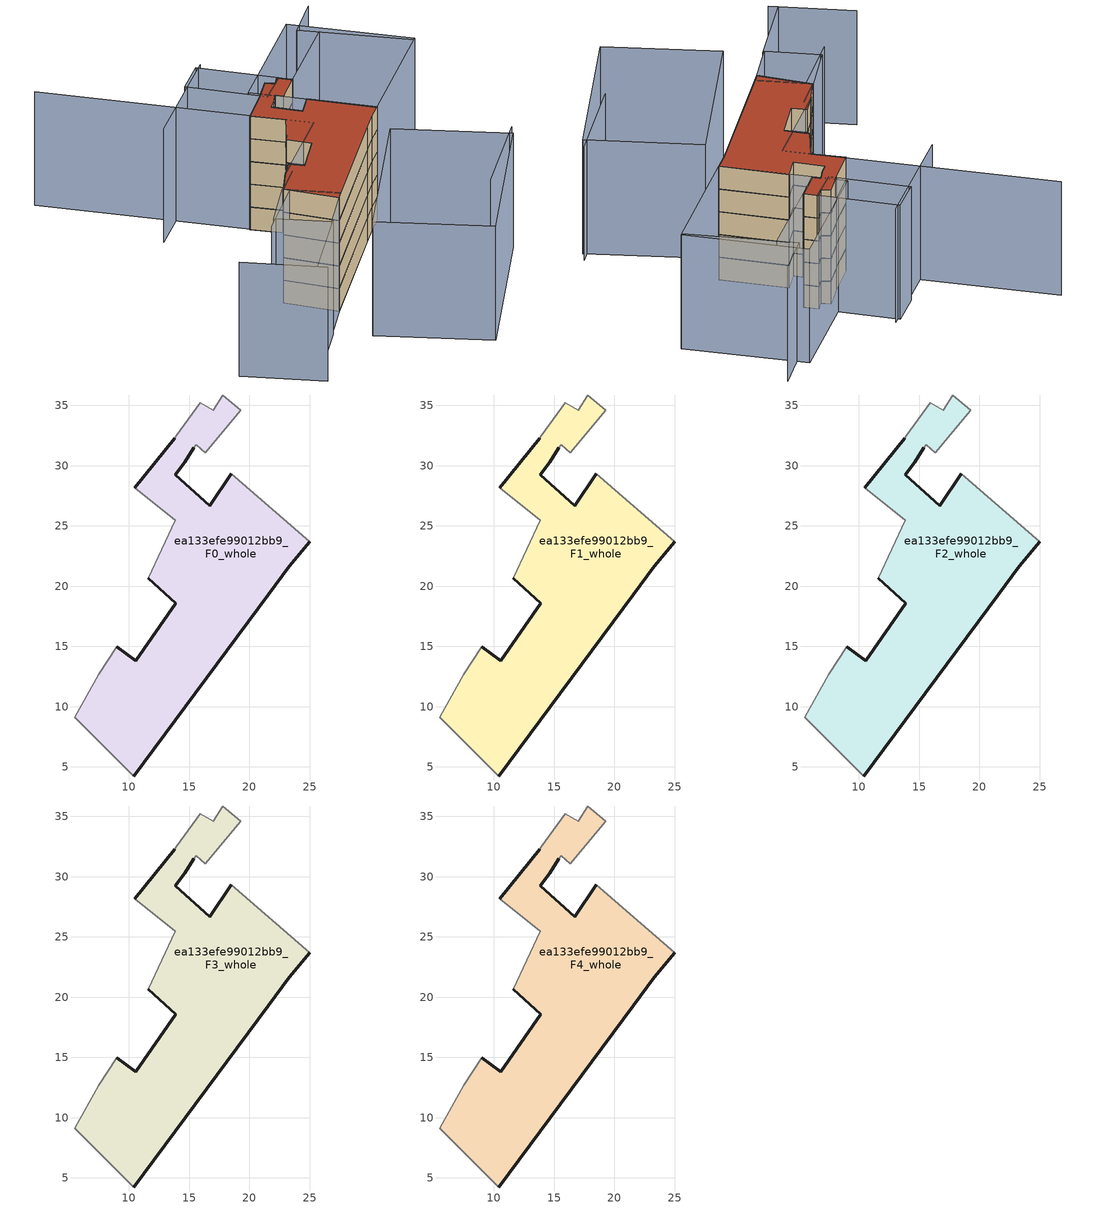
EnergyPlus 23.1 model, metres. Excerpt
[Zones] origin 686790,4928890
ea133efe99012bb9_F0_whole
 floor ground (EU_floor_Construction): 10.41,4.25 21.55,19.28 23.3,21.63 25.03,23.68 18.51,29.32 16.7,26.67 13.84,29.24 14.66,30.29 15.4,31.46 15.58,31.75 16.34,31.07 19.28,34.59 17.8,35.86 17.01,34.58 15.92,35.24 13.94,32.46 13.79,32.28 10.51,28.17 13.87,25.46 11.6,20.64 13.9,18.6 10.59,13.79 9,14.99 7.52,12.68 5.5,9.14 z0
 wall outside (EU_wall_Construction): 9,14.99 10.59,13.79 13.9,18.6 11.6,20.64 / 10.51,28.17 13.79,32.28 / 15.4,31.46 14.66,30.29 13.84,29.24 16.7,26.67 18.51,29.32 / 25.03,23.68 23.3,21.63 21.55,19.28 10.41,4.25 z0:3
 wall adiabatic (EU_wall_Construction): 11.6,20.64 13.87,25.46 10.51,28.17 / 13.79,32.28 13.94,32.46 15.92,35.24 17.01,34.58 17.8,35.86 19.28,34.59 16.34,31.07 15.58,31.75 15.4,31.46 / 18.51,29.32 25.03,23.68 / 10.41,4.25 5.5,9.14 7.52,12.68 9,14.99 z0:3
ea133efe99012bb9_F1_whole
 floor to ea133efe99012bb9_F0_whole (EU_floor_Construction): 10.41,4.25 21.55,19.28 23.3,21.63 25.02,23.68 18.51,29.32 16.7,26.67 13.84,29.24 14.66,30.29 15.4,31.46 15.58,31.75 16.34,31.07 19.28,34.59 17.8,35.86 17,34.58 15.92,35.24 13.94,32.46 13.79,32.28 10.51,28.17 13.87,25.46 11.6,20.64 13.9,18.6 10.59,13.79 9,14.99 7.52,12.68 5.5,9.14 z3
 wall outside (EU_wall_Construction): 9,14.99 10.59,13.79 13.9,18.6 11.6,20.64 / 10.51,28.17 13.79,32.28 / 15.4,31.46 14.66,30.29 13.84,29.24 16.7,26.67 18.51,29.32 / 25.03,23.68 23.3,21.63 21.55,19.28 10.41,4.25 z3:6
 wall adiabatic (EU_wall_Construction): 11.6,20.64 13.87,25.46 10.51,28.17 / 13.79,32.28 13.94,32.46 15.92,35.24 17.01,34.58 17.8,35.86 19.28,34.59 16.34,31.07 15.58,31.75 15.4,31.46 / 18.51,29.32 25.03,23.68 / 10.41,4.25 5.5,9.14 7.52,12.68 9,14.99 z3:6
ea133efe99012bb9_F2_whole
 floor to ea133efe99012bb9_F1_whole (EU_floor_Construction): 10.41,4.25 21.55,19.28 23.3,21.63 25.02,23.68 18.51,29.32 16.7,26.67 13.84,29.24 14.66,30.29 15.4,31.46 15.58,31.75 16.34,31.07 19.28,34.59 17.8,35.86 17,34.58 15.92,35.24 13.94,32.46 13.79,32.28 10.51,28.17 13.87,25.46 11.6,20.64 13.9,18.6 10.59,13.79 9,14.99 7.52,12.68 5.5,9.14 z6
 wall outside (EU_wall_Construction): 9,14.99 10.59,13.79 13.9,18.6 11.6,20.64 / 10.51,28.17 13.79,32.28 / 15.4,31.46 14.66,30.29 13.84,29.24 16.7,26.67 18.51,29.32 / 25.03,23.68 23.3,21.63 21.55,19.28 10.41,4.25 z6:9
 wall adiabatic (EU_wall_Construction): 11.6,20.64 13.87,25.46 10.51,28.17 / 13.79,32.28 13.94,32.46 15.92,35.24 17.01,34.58 17.8,35.86 19.28,34.59 16.34,31.07 15.58,31.75 15.4,31.46 / 18.51,29.32 25.03,23.68 / 10.41,4.25 5.5,9.14 7.52,12.68 9,14.99 z6:9
ea133efe99012bb9_F3_whole
 floor to ea133efe99012bb9_F2_whole (EU_floor_Construction): 10.41,4.25 21.55,19.28 23.3,21.63 25.02,23.68 18.51,29.32 16.7,26.67 13.84,29.24 14.66,30.29 15.4,31.46 15.58,31.75 16.34,31.07 19.28,34.59 17.8,35.86 17,34.58 15.92,35.24 13.94,32.46 13.79,32.28 10.51,28.17 13.87,25.46 11.6,20.64 13.9,18.6 10.59,13.79 9,14.99 7.52,12.68 5.5,9.14 z9
 wall outside (EU_wall_Construction): 9,14.99 10.59,13.79 13.9,18.6 11.6,20.64 / 10.51,28.17 13.79,32.28 / 15.4,31.46 14.66,30.29 13.84,29.24 16.7,26.67 18.51,29.32 / 25.03,23.68 23.3,21.63 21.55,19.28 10.41,4.25 z9:12
 wall adiabatic (EU_wall_Construction): 11.6,20.64 13.87,25.46 10.51,28.17 / 13.79,32.28 13.94,32.46 15.92,35.24 17.01,34.58 17.8,35.86 19.28,34.59 16.34,31.07 15.58,31.75 15.4,31.46 / 18.51,29.32 25.03,23.68 / 10.41,4.25 5.5,9.14 7.52,12.68 9,14.99 z9:12
ea133efe99012bb9_F4_whole
 floor to ea133efe99012bb9_F3_whole (EU_floor_Construction): 10.41,4.25 21.55,19.28 23.3,21.63 25.02,23.68 18.51,29.32 16.7,26.67 13.84,29.24 14.66,30.29 15.4,31.46 15.58,31.75 16.34,31.07 19.28,34.59 17.8,35.86 17,34.58 15.92,35.24 13.94,32.46 13.79,32.28 10.51,28.17 13.87,25.46 11.6,20.64 13.9,18.6 10.59,13.79 9,14.99 7.52,12.68 5.5,9.14 z12
 wall outside (EU_wall_Construction): 9,14.99 10.59,13.79 13.9,18.6 11.6,20.64 / 10.51,28.17 13.79,32.28 / 15.4,31.46 14.66,30.29 13.84,29.24 16.7,26.67 18.51,29.32 / 25.03,23.68 23.3,21.63 21.55,19.28 10.41,4.25 z12:15
 wall adiabatic (EU_wall_Construction): 11.6,20.64 13.87,25.46 10.51,28.17 / 13.79,32.28 13.94,32.46 15.92,35.24 17.01,34.58 17.8,35.86 19.28,34.59 16.34,31.07 15.58,31.75 15.4,31.46 / 18.51,29.32 25.03,23.68 / 10.41,4.25 5.5,9.14 7.52,12.68 9,14.99 z12:15
 roof outside (EU_roof_Construction): 19.28,34.59 16.34,31.07 15.58,31.75 15.4,31.46 14.66,30.29 13.84,29.24 16.7,26.67 18.51,29.32 25.03,23.68 23.3,21.63 21.55,19.28 10.41,4.25 5.5,9.14 7.52,12.68 9,14.99 10.59,13.79 13.9,18.6 11.6,20.64 13.87,25.46 10.51,28.17 13.79,32.28 13.94,32.46 15.92,35.24 17.01,34.58 17.8,35.86 z15
shading: 28.55,0.65 36.98,12.04 / -7.64,-5.72 1.16,-11.51 / 7.2,-0.76 0.18,-10.77 / 6.1,8.67 0.02,1.05 / 8.52,12.92 5.5,9.13 / -9.39,45.15 16.49,23.31 / 16.49,23.31 7.27,12.38 / 29.48,51.06 25.37,45.86 / 36.77,37.64 25.44,45.92 / 11.23,42.9 -0.1,29.7 / 27.61,44.41 19.28,34.59 / 23.67,-10.64 11.2,-3.14 / 11.2,-3.14 23.85,17.89 / 23.85,17.89 36.32,10.39 / 36.32,10.39 23.67,-10.64 / 11.16,5.36 6.87,-1.05 / 6.87,-1.05 1.13,2.79 / 1.13,2.79 5.41,9.2 / 5.41,9.2 11.16,5.36 / 36.97,37.88 25.02,23.68 / 25.02,23.68 13.05,33.76 / 13.05,33.76 25,47.95 / 25,47.95 36.97,37.88 / 7.03,38.49 10.38,42.34 / 10.38,42.34 17.98,35.7 / 17.98,35.7 14.63,31.86 / 14.63,31.86 7.03,38.49 z0:15
[Building]
EU S2 Campaign: North Axis=0; Terrain=City; Solar Distribution=FullExterior
[Site:Location]
Bologna: Latitude=44.5; Longitude=11.25; Time Zone=1; Elevation=37
[SizingPeriod:WeatherFileDays]
AnnualSizingPeriod: Begin Month=1; Begin Day of Month=1; End Month=12; End Day of Month=31; Day of Week for Start Day=Monday; Use Weather File Daylight Saving Period=No; Use Weather File Rain and Snow Indicators=No
[MATERIAL]
EU_InternalMass_Material: Roughness=MediumRough; Thickness=0.1; Conductivity=1; Density=1800; Specific Heat=900; Thermal Absorptance=0.9; Solar Absorptance=0.7; Visible Absorptance=0.7
[MATERIAL:NOMASS] Roughness=MediumRough; Thermal Absorptance=0.9; Solar Absorptance=0.7; Visible Absorptance=0.7
Name | Thermal Resistance
EU_wall_NoMass | 0.905828
EU_roof_NoMass | 0.37593
EU_floor_NoMass | 0.67114
[CONSTRUCTION]
EU_wall_Construction: EU_wall_NoMass
EU_roof_Construction: EU_roof_NoMass
EU_floor_Construction: EU_floor_NoMass
EU_InternalMass_Construction: EU_InternalMass_Material
[ZONE] Type=1; Multiplier=1; Ceiling Height=autocalculate; Floor Area=autocalculate; Part of Total Floor Area=Yes
Name | Volume
ea133efe99012bb9_F0_whole | 648.954
ea133efe99012bb9_F1_whole; ea133efe99012bb9_F2_whole; ea133efe99012bb9_F3_whole; ea133efe99012bb9_F4_whole | 648.951
[INTERNALMASS] Construction=EU_InternalMass_Construction; Surface Area=216.318
Name | Zone or ZoneList
ea133efe99012bb9_F0_whole_EU_InternalMass | ea133efe99012bb9_F0_whole
ea133efe99012bb9_F1_whole_EU_InternalMass | ea133efe99012bb9_F1_whole
ea133efe99012bb9_F2_whole_EU_InternalMass | ea133efe99012bb9_F2_whole
ea133efe99012bb9_F3_whole_EU_InternalMass | ea133efe99012bb9_F3_whole
ea133efe99012bb9_F4_whole_EU_InternalMass | ea133efe99012bb9_F4_whole
[OTHEREQUIPMENT] Fuel Type=Electricity; Design Level Calculation Method=Watts/Area; Power per Zone Floor Area=1; Fraction Latent=0; Fraction Radiant=0; Fraction Lost=0; Carbon Dioxide Generation Rate=0; EndUse Subcategory=EU_Step8_InternalGains
Name | Zone or ZoneList or Space or SpaceList | Schedule
EU_Step8_InternalGain_ea133efe99012bb9_F0_whole_f000 | ea133efe99012bb9_F0_whole | EU_Step8_GainSchedule_ea133efe99012bb9_F0_whole_f000
EU_Step8_InternalGain_ea133efe99012bb9_F1_whole_f000 | ea133efe99012bb9_F1_whole | EU_Step8_GainSchedule_ea133efe99012bb9_F1_whole_f000
EU_Step8_InternalGain_ea133efe99012bb9_F2_whole_f000 | ea133efe99012bb9_F2_whole | EU_Step8_GainSchedule_ea133efe99012bb9_F2_whole_f000
EU_Step8_InternalGain_ea133efe99012bb9_F3_whole_f000 | ea133efe99012bb9_F3_whole | EU_Step8_GainSchedule_ea133efe99012bb9_F3_whole_f000
EU_Step8_InternalGain_ea133efe99012bb9_F4_whole_f000 | ea133efe99012bb9_F4_whole | EU_Step8_GainSchedule_ea133efe99012bb9_F4_whole_f000
[ZONEVENTILATION:DESIGNFLOWRATE] Schedule=EU_AlwaysOn; Design Flow Rate Calculation Method=AirChanges/Hour; Air Changes per Hour=0.73129; Ventilation Type=Natural; Fan Pressure Rise=0; Fan Total Efficiency=1; Constant Term Coefficient=1; Temperature Term Coefficient=0; Velocity Term Coefficient=0; Velocity Squared Term Coefficient=0; Minimum Indoor Temperature=-100; Maximum Indoor Temperature=100; Delta Temperature=-100; Minimum Outdoor Temperature=-100; Maximum Outdoor Temperature=100; Maximum Wind Speed=40
Name | Zone or ZoneList or Space or SpaceList
EU_ConstantAir_ea133efe99012bb9_F0_whole | ea133efe99012bb9_F0_whole
EU_ConstantAir_ea133efe99012bb9_F1_whole | ea133efe99012bb9_F1_whole
EU_ConstantAir_ea133efe99012bb9_F2_whole | ea133efe99012bb9_F2_whole
EU_ConstantAir_ea133efe99012bb9_F3_whole | ea133efe99012bb9_F3_whole
EU_ConstantAir_ea133efe99012bb9_F4_whole | ea133efe99012bb9_F4_whole
[HVACTEMPLATE:THERMOSTAT] Constant Heating Setpoint=20; Constant Cooling Setpoint=50
EU_HeatOnly_ea133efe99012bb9_F0_whole; EU_HeatOnly_ea133efe99012bb9_F1_whole; EU_HeatOnly_ea133efe99012bb9_F2_whole; EU_HeatOnly_ea133efe99012bb9_F3_whole; EU_HeatOnly_ea133efe99012bb9_F4_whole
[HVACTEMPLATE:ZONE:IDEALLOADSAIRSYSTEM] System Availability Schedule=EU_AlwaysOn; Maximum Heating Supply Air Temperature=50; Minimum Cooling Supply Air Temperature=13; Maximum Heating Supply Air Humidity Ratio=0.0156; Minimum Cooling Supply Air Humidity Ratio=0.0077; Heating Limit=NoLimit; Cooling Limit=NoLimit; Heating Availability Schedule=EU_AlwaysOn; Cooling Availability Schedule=EU_CoolingOff; Dehumidification Control Type=ConstantSensibleHeatRatio; Cooling Sensible Heat Ratio=0.7; Dehumidification Setpoint=60; Humidification Control Type=None; Humidification Setpoint=30; Outdoor Air Method=None; Outdoor Air Flow Rate per Person=0.00944; Outdoor Air Flow Rate per Zone Floor Area=0; Outdoor Air Flow Rate per Zone=0; Demand Controlled Ventilation Type=None; Outdoor Air Economizer Type=NoEconomizer; Heat Recovery Type=None; Sensible Heat Recovery Effectiveness=0.7; Latent Heat Recovery Effectiveness=0.65
Name | Template Thermostat
ea133efe99012bb9_F0_whole | EU_HeatOnly_ea133efe99012bb9_F0_whole
ea133efe99012bb9_F1_whole | EU_HeatOnly_ea133efe99012bb9_F1_whole
ea133efe99012bb9_F2_whole | EU_HeatOnly_ea133efe99012bb9_F2_whole
ea133efe99012bb9_F3_whole | EU_HeatOnly_ea133efe99012bb9_F3_whole
ea133efe99012bb9_F4_whole | EU_HeatOnly_ea133efe99012bb9_F4_whole
[SIZING:ZONE] Zone Cooling Design Supply Air Temperature Input Method=SupplyAirTemperature; Zone Cooling Design Supply Air Temperature=13; Zone Heating Design Supply Air Temperature Input Method=SupplyAirTemperature; Zone Heating Design Supply Air Temperature=50; Zone Cooling Design Supply Air Humidity Ratio=0.008; Zone Heating Design Supply Air Humidity Ratio=0.008; Cooling Design Air Flow Method=DesignDay; Cooling Design Air Flow Rate=0; Cooling Minimum Air Flow per Zone Floor Area=0.000762; Cooling Minimum Air Flow=0; Cooling Minimum Air Flow Fraction=0.2; Heating Design Air Flow Method=DesignDay; Heating Design Air Flow Rate=0; Heating Maximum Air Flow per Zone Floor Area=0.002032; Heating Maximum Air Flow=0.141576; Heating Maximum Air Flow Fraction=0.3; Account for Dedicated Outdoor Air System=No; Dedicated Outdoor Air System Control Strategy=NeutralSupplyAir; Dedicated Outdoor Air Low Setpoint Temperature for Design=autosize; Dedicated Outdoor Air High Setpoint Temperature for Design=autosize; Zone Load Sizing Method=Sensible Load Only No Latent Load; Zone Latent Cooling Design Supply Air Humidity Ratio Input Method=HumidityRatioDifference; Zone Cooling Design Supply Air Humidity Ratio Difference=0.005; Zone Latent Heating Design Supply Air Humidity Ratio Input Method=HumidityRatioDifference; Zone Humidification Design Supply Air Humidity Ratio Difference=0.005
ea133efe99012bb9_F0_whole; ea133efe99012bb9_F1_whole; ea133efe99012bb9_F2_whole; ea133efe99012bb9_F3_whole; ea133efe99012bb9_F4_whole
[SCHEDULE:CONSTANT]
Name | Hourly Value
EU_AlwaysOn | 1
EU_CoolingOff | 0
[SCHEDULE:FILE] Column Number=1; Rows to Skip at Top=0; Number of Hours of Data=8760; Column Separator=Comma; Interpolate to Timestep=No; Minutes per Item=60; Adjust Schedule for Daylight Savings=Yes
Name | File
EU_Step8_GainSchedule_ea133efe99012bb9_F0_whole_f000 | ../../schedules/ea133efe99012bb9/ea133efe99012bb9_F0_whole_f000_gain.csv
EU_Step8_GainSchedule_ea133efe99012bb9_F1_whole_f000 | ../../schedules/ea133efe99012bb9/ea133efe99012bb9_F1_whole_f000_gain.csv
EU_Step8_GainSchedule_ea133efe99012bb9_F2_whole_f000 | ../../schedules/ea133efe99012bb9/ea133efe99012bb9_F2_whole_f000_gain.csv
EU_Step8_GainSchedule_ea133efe99012bb9_F3_whole_f000 | ../../schedules/ea133efe99012bb9/ea133efe99012bb9_F3_whole_f000_gain.csv
EU_Step8_GainSchedule_ea133efe99012bb9_F4_whole_f000 | ../../schedules/ea133efe99012bb9/ea133efe99012bb9_F4_whole_f000_gain.csv
